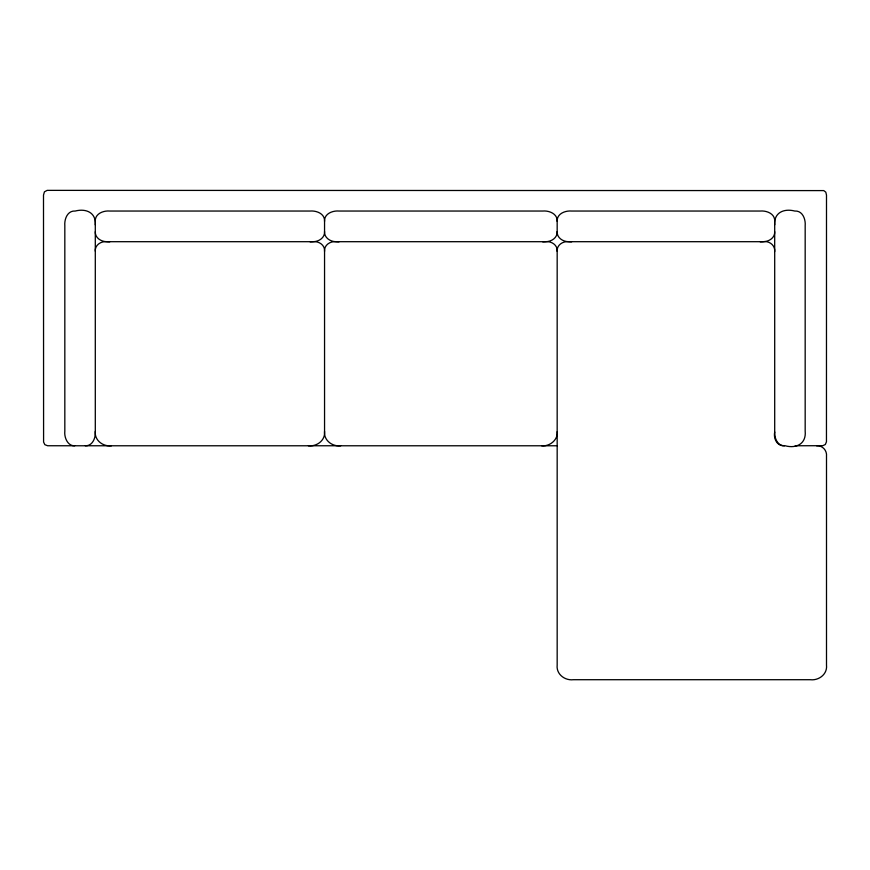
<?xml version="1.0" encoding="UTF-8"?>
<svg xmlns="http://www.w3.org/2000/svg" width="870" height="870" viewBox="0 0 870 870"><rect width="100%" height="100%" fill="white"/><g stroke="black" fill="none" stroke-linecap="round" stroke-linejoin="round"><path stroke-width="1.3" d="M541.684 445.777C549.394 446.68 558.42 440.046 557.17 431.15L557.17 251.539C556.463 245.166 562.825 241.001 568.643 241.697L763.24 241.697C769.211 240.685 775.29 245.253 774.691 251.571A20.271 20.271 0 0 1 774.702 252.191L774.702 431.15A39.378 39.378 0 0 0 774.713 432.009C773.299 438.415 777.03 446.451 784.479 445.755A16.552 16.552 0 0 0 785.186 445.777C796.789 448.876 806.414 443.428 805.174 431.15L805.174 225.667C805.75 219.229 802.564 210.475 794.788 211.04C783.783 208.191 773.778 212.748 774.713 224.797M557.17 251.343C557.779 245.035 551.428 241.033 545.707 241.697L336.027 241.697C330.208 241.001 323.847 245.166 324.553 251.539L324.553 431.15C323.488 440.198 332.166 446.788 340.692 445.777M542.695 241.816A33.919 33.919 0 0 0 545.707 241.697C551.439 241.719 557.735 237.673 557.17 231.333L557.17 221.535C557.779 213.792 549.155 210.431 542.695 211.04L339.028 211.04C332.568 210.431 323.944 213.792 324.553 221.535L324.553 231.333C323.999 237.673 330.296 241.729 336.027 241.697A33.919 33.919 0 0 0 339.028 241.816M774.691 251.571L774.702 221.535C775.322 213.792 766.687 210.431 760.228 211.04L571.644 211.04C565.261 210.464 556.713 213.683 557.17 221.328M324.553 251.343C325.162 245.035 318.812 241.033 313.08 241.697L106.771 241.697C100.953 241.001 94.58 245.166 95.298 251.539L95.298 431.15C94.232 440.198 102.899 446.788 111.425 445.777M95.298 431.444C95.809 437.784 92.601 446.288 84.988 445.777L47.6 445.744L44.859 444.69L43.587 442.069L43.5 195.087L44.435 191.824L47.165 190.367L823.77 190.595L825.804 192.172L826.5 195.087L826.457 441.808L825.336 444.505L822.748 445.701L795.202 445.766M324.553 221.328C325.021 213.672 316.462 210.464 310.079 211.04L109.772 211.04C103.312 210.431 94.678 213.792 95.298 221.535L95.298 251.147M324.564 431.444C325.478 440.405 316.81 446.745 308.426 445.777M324.553 231.54C324.999 237.804 318.735 241.708 313.08 241.697A33.832 33.832 0 0 1 310.079 241.816M774.702 231.746C775.029 237.934 768.797 241.686 763.24 241.697A33.919 33.919 0 0 1 760.228 241.816M74.679 445.777C67.719 446.169 64.065 437.49 64.826 431.15L64.826 225.667C64.249 219.229 67.436 210.464 75.211 211.04C86.282 208.169 96.233 212.791 95.298 224.862M340.17 445.766L308.948 445.766M110.892 445.777L85.325 445.766M111.556 445.777L308.295 445.777M340.812 445.777L557.17 445.777L557.17 665.082C556.093 674.196 564.88 680.775 573.428 679.709L810.242 679.709C818.8 680.775 827.577 674.196 826.5 665.082L826.5 456.261C827.185 450.529 822.433 445.244 816.582 445.777M784.479 445.755C777.367 445.918 774.376 438.012 774.713 432.009M95.298 231.746C94.971 237.934 101.203 241.686 106.771 241.697A33.81 33.81 0 0 0 109.772 241.816M557.17 231.54C556.735 237.804 562.999 241.708 568.643 241.697A33.81 33.81 0 0 0 571.644 241.816M557.17 431.727L557.17 445.777"/></g></svg>
